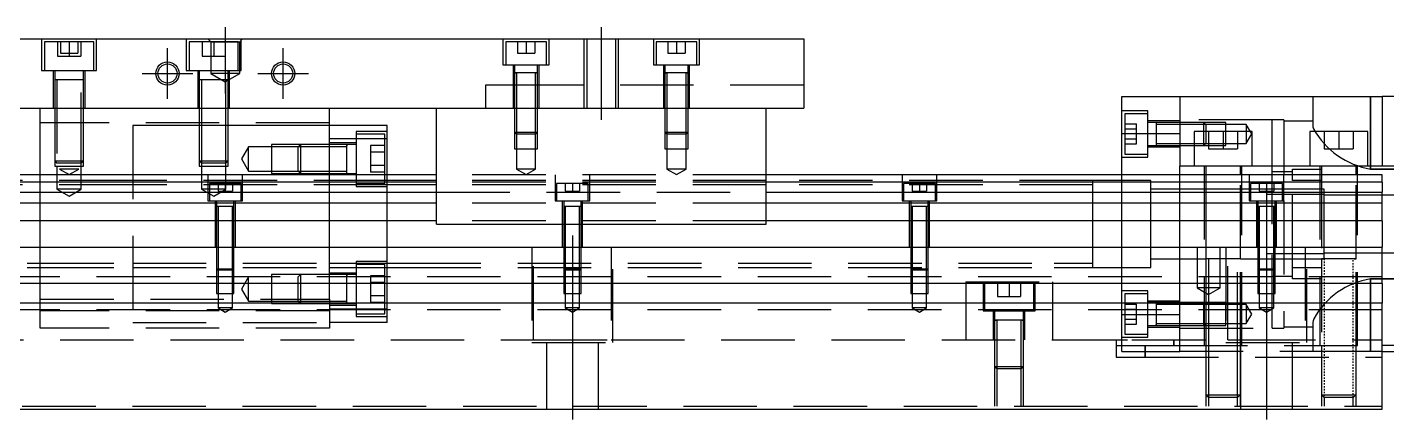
# Model space of a CAD drawing. Extents: x -14 to 609, y -280 to 102.
# Drawn here: x 165.7 to 400.8, y -235.3 to -167.3 of the extents above; entities that cross this region are included whole.
import ezdxf

# ---------------------------------------------------------------- set-up
doc = ezdxf.new("R2010")
doc.units = 0
for name, pattern in [('CENTER', [50.8, 31.75, -6.35, 6.35, -6.35]), ('DASHED', [19.05, 12.7, -6.35]), ('DOT', [0.5, 0.25, -0.25])]:
    doc.linetypes.add(name, pattern=pattern)
doc.layers.get('0').update_dxf_attribs({"linetype": 'CONTINUOUS'})
doc.layers.add('CENTER', color=1, linetype='CENTER')

msp = doc.modelspace()

# ---------------------------------------------------------------- linework, layer by layer
at = {"color": 7, "linetype": 'CONTINUOUS'}
for p, q in [((100, -169.26), (300, -169.26)), ((300, -169.26), (300, -181.26)), ((355, -179.26), (365, -179.26)), ((355, -185.607524), (355, -179.26)), ((365, -179.26), (365, -191.26)), ((365, -179.26), (400, -179.26)), ((410, -179.26), (400, -179.26)), ((100, -181.26), (300, -181.26)), ((168, -192.76), (168, -181.26)), ((218, -192.76), (218, -181.26)), ((236.5, -201.26), (236.5, -181.26)), ((293.5, -201.26), (293.5, -181.26)), ((228, -184.26), (218, -184.26)), ((228, -192.76), (228, -184.26)), ((355, -185.607524), (365, -185.607524)), ((355, -192.76), (355, -185.607524)), ((360.9, -183.703646), (360.9, -184.28866)), ((360.9, -185.563604), (360.9, -185.843698)), ((377.5, -185.26), (367.5, -185.26)), ((367.5, -185.26), (367.5, -191.26)), ((377.5, -191.26), (377.5, -185.26)), ((397.5, -185.26), (387.5, -185.26)), ((387.5, -185.26), (387.5, -191.26)), ((397.5, -191.26), (397.5, -185.26)), ((360.9, -187.118714), (360.9, -187.703656)), ((221, -192.510006), (221, -192.11)), ((365, -192.76), (365, -191.26)), ((410, -191.26), (365, -191.26)), ((236.5, -192.76), (163.5, -192.76)), ((236.5, -194.012272), (163.5, -194.012272)), ((400, -192.76), (293.5, -192.76)), ((400, -194.012272), (293.5, -194.012272)), ((400, -194.012272), (400, -192.76)), ((400, -194.012272), (400, -195.78668)), ((163.5, -195.78668), (236.5, -195.78668)), ((293.5, -195.78668), (400, -195.78668)), ((390, -196.135), (389.5, -196.135)), ((400, -197.683076), (400, -195.78668)), ((236.5, -197.683076), (163.5, -197.683076)), ((400, -197.683076), (293.5, -197.683076)), ((400, -200.737372), (400, -197.683076)), ((236.5, -200.737372), (163.5, -200.737372)), ((236.5, -201.26), (293.5, -201.26)), ((400, -200.737372), (293.5, -200.737372)), ((400, -200.737372), (400, -205.26)), ((0, -205.26), (400, -205.26)), ((400, -211.56), (400, -205.26)), ((400, -211.56), (0, -211.56)), ((400, -211.56), (400, -214.96)), ((400, -214.96), (0, -214.96)), ((221, -214.96), (221, -214.61)), ((221, -215.010006), (221, -214.96)), ((360.9, -214.816344), (360.9, -214.96)), ((360.9, -214.96), (360.9, -215.40136)), ((400, -233.26), (400, -214.96)), ((360.9, -216.676302), (360.9, -216.956396)), ((360.9, -218.231412), (360.9, -218.816354)), ((410, -222.26), (400, -222.26)), ((400, -223.26), (410, -223.26)), ((0, -233.26), (400, -233.26))]:
    msp.add_line(p, q, dxfattribs=at)
at = {"color": 3, "linetype": 'DASHED'}
for p, q in [((168.25, -169.26), (168.25, -174.76)), ((169.5, -169.76), (168.75, -169.76)), ((168.75, -169.76), (168.75, -174.76)), ((176.5, -169.76), (169.5, -169.76)), ((171, -169.76), (171, -172.26)), ((171.5, -169.76), (171.5, -171.76)), ((173, -169.76), (173, -171.76)), ((174.5, -169.76), (174.5, -171.76)), ((175, -169.76), (175, -172.26)), ((177.25, -169.76), (176.5, -169.76)), ((177.25, -174.76), (177.25, -169.76)), ((177.75, -174.76), (177.75, -169.26)), ((193.25, -169.26), (193.25, -174.76)), ((202.25, -169.76), (193.75, -169.76)), ((193.75, -169.76), (193.75, -174.76)), ((196, -169.76), (196, -172.26)), ((197.5, -169.76), (197, -169.26)), ((197.5, -169.76), (197.5, -175.26)), ((197.5, -169.76), (202.5, -169.76)), ((198, -169.76), (198, -172.26)), ((200, -169.76), (200, -172.26)), ((202.25, -174.76), (202.25, -169.76)), ((202.5, -169.76), (203, -169.26)), ((202.5, -175.26), (202.5, -169.76)), ((202.75, -174.76), (202.75, -169.26)), ((248, -169.26), (248, -173.76)), ((255.5, -169.76), (248.5, -169.76)), ((248.5, -169.76), (248.5, -173.76)), ((250.5, -169.76), (250.5, -171.76)), ((252, -169.76), (252, -171.76)), ((253.5, -169.76), (253.5, -171.76)), ((255.5, -173.76), (255.5, -169.76)), ((256, -173.76), (256, -169.26)), ((262.000006, -169.26), (262.000006, -181.26)), ((262.5, -169.26), (262.5, -181.26)), ((267.5, -181.26), (267.5, -169.26)), ((267.999994, -181.26), (267.999994, -169.26)), ((274, -169.26), (274, -173.76)), ((281.5, -169.76), (274.5, -169.76)), ((274.5, -169.76), (274.5, -173.76)), ((276.5, -169.76), (276.5, -171.76)), ((278, -169.76), (278, -171.76)), ((279.5, -169.76), (279.5, -171.76)), ((281.5, -173.76), (281.5, -169.76)), ((282, -173.76), (282, -169.26)), ((171, -172.26), (173, -172.26)), ((171.5, -171.76), (173, -171.76)), ((173, -171.76), (174.5, -171.76)), ((173, -171.76), (173, -172.26)), ((173, -172.26), (175, -172.26)), ((196, -172.26), (198, -172.26)), ((198, -172.26), (200, -172.26)), ((248, -173.76), (256, -173.76)), ((249.75, -173.76), (249.75, -181.26)), ((250, -173.76), (250, -175.16)), ((250.5, -171.76), (252, -171.76)), ((252, -171.76), (253.5, -171.76)), ((254, -175.16), (254, -173.76)), ((254.25, -181.26), (254.25, -173.76)), ((274, -173.76), (282, -173.76)), ((275.75, -173.76), (275.75, -181.26)), ((276, -173.76), (276, -175.16)), ((276.5, -171.76), (278, -171.76)), ((278, -171.76), (279.5, -171.76)), ((280, -175.16), (280, -173.76)), ((280.25, -181.26), (280.25, -173.76)), ((168.25, -174.76), (177.75, -174.76)), ((170.25, -174.76), (170.25, -181.26)), ((170.5, -174.76), (170.5, -176.36)), ((171, -175.155), (171, -175.16)), ((171, -175.16), (171, -175.165)), ((175.5, -176.36), (175.5, -174.76)), ((175.75, -181.26), (175.75, -174.76)), ((193.25, -174.76), (202.75, -174.76)), ((195.25, -174.76), (195.25, -181.26)), ((195.5, -174.76), (195.5, -176.36)), ((202.5, -175.26), (197.5, -175.26)), ((197.5, -175.26), (200, -176.703376)), ((200, -176.703376), (202.5, -175.26)), ((200.5, -176.36), (200.5, -174.76)), ((200.75, -181.26), (200.75, -174.76)), ((250, -175.155), (250, -175.16)), ((250, -175.16), (250.216462, -175.16)), ((250.216708, -175.16), (250, -175.16)), ((250, -175.16), (250, -181.26)), ((250, -175.16), (250, -175.165)), ((253.783332, -175.16), (250.216708, -175.16)), ((250.35, -175.16), (250.35, -181.26)), ((253.65, -181.26), (253.65, -175.16)), ((254, -175.16), (253.783332, -175.16)), ((253.783538, -175.16), (254, -175.16)), ((254, -175.16), (254, -175.155)), ((254, -181.26), (254, -175.16)), ((254, -175.165), (254, -175.16)), ((276, -175.155), (276, -175.16)), ((276, -175.16), (276.216462, -175.16)), ((276.216708, -175.16), (276, -175.16)), ((276, -175.16), (276, -181.26)), ((276, -175.16), (276, -175.165)), ((279.783332, -175.16), (276.216708, -175.16)), ((276.35, -175.16), (276.35, -181.26)), ((279.65, -181.26), (279.65, -175.16)), ((280, -175.16), (279.783332, -175.16)), ((279.783538, -175.16), (280, -175.16)), ((280, -175.16), (280, -175.155)), ((280, -181.26), (280, -175.16)), ((280, -175.165), (280, -175.16)), ((175.242552, -176.36), (170.5, -176.36)), ((170.5, -176.36), (170.5, -181.26)), ((170.9, -176.36), (170.9, -191.26)), ((175.1, -191.26), (175.1, -176.36)), ((175.5, -176.36), (175.242552, -176.36)), ((175.5, -176.36), (175.5, -176.355)), ((175.5, -181.26), (175.5, -176.36)), ((175.5, -176.365), (175.5, -176.36)), ((195.5, -176.355), (195.5, -176.36)), ((195.757468, -176.36), (195.5, -176.36)), ((195.5, -176.36), (195.5, -181.26)), ((195.5, -176.36), (195.5, -176.365)), ((200.242552, -176.36), (195.757468, -176.36)), ((195.9, -176.36), (195.9, -181.26)), ((200.1, -181.26), (200.1, -176.36)), ((200.5, -176.36), (200.242552, -176.36)), ((200.5, -176.36), (200.5, -176.355)), ((200.5, -181.26), (200.5, -176.36)), ((200.5, -176.365), (200.5, -176.36)), ((255, -177.26), (245, -177.26)), ((245, -177.26), (245, -181.26)), ((300, -177.26), (255, -177.26)), ((388, -179.26), (388, -184.228778)), ((398, -191.769874), (398, -179.26)), ((398, -179.26), (398, -191.26)), ((400, -179.26), (400, -191.26)), ((170.5, -181.26), (170.5, -190.36)), ((170.500006, -181.26), (170.500002, -190.36)), ((175.499998, -190.36), (175.499994, -181.26)), ((175.5, -190.36), (175.5, -181.26)), ((195.5, -181.26), (195.5, -190.36)), ((195.500006, -181.26), (195.500002, -190.36)), ((195.9, -181.26), (195.9, -190.76)), ((200.1, -190.76), (200.1, -181.26)), ((200.499998, -190.36), (200.499994, -181.26)), ((200.5, -190.36), (200.5, -181.26)), ((250, -181.26), (250, -185.41)), ((250.000006, -181.26), (250.000002, -185.41)), ((250.35, -181.26), (250.35, -185.76)), ((253.65, -185.76), (253.65, -181.26)), ((253.999998, -185.41), (253.999994, -181.26)), ((254, -185.41), (254, -181.26)), ((276, -181.26), (276, -185.41)), ((276.000006, -181.26), (276.000002, -185.41)), ((276.35, -181.26), (276.35, -185.76)), ((279.65, -185.76), (279.65, -181.26)), ((279.999998, -185.41), (279.999994, -181.26)), ((280, -185.41), (280, -181.26)), ((359.5, -181.70365), (355, -181.70365)), ((355.5, -182.20365), (355.5, -185.70365)), ((359.5, -182.20365), (355.5, -182.20365)), ((359.5, -189.70365), (359.5, -181.70365)), ((381, -183.26), (365, -183.26)), ((381, -191.26), (381, -183.26)), ((383, -183.26), (381, -183.26)), ((383, -183.26), (383, -192.76)), ((218, -183.76), (168, -183.76)), ((184, -184.26), (184, -218.26)), ((195.5, -184.26), (184, -184.26)), ((195.9, -184.26), (195.5, -184.26)), ((200.1, -184.26), (195.9, -184.26)), ((200.5, -184.26), (200.1, -184.26)), ((211.5, -184.26), (200.5, -184.26)), ((218, -184.26), (211.5, -184.26)), ((222.6, -185.26), (222.6, -194.76)), ((228, -185.26), (222.6, -185.26)), ((250, -185.41), (254, -185.41)), ((250, -185.41), (250.35, -185.76)), ((250.000002, -185.41), (250.000006, -188.26)), ((253.65, -185.76), (254, -185.41)), ((253.999994, -188.26), (253.999998, -185.41)), ((276, -185.41), (280, -185.41)), ((276, -185.41), (276.35, -185.76)), ((276.000002, -185.41), (276.000006, -188.26)), ((279.65, -185.76), (280, -185.41)), ((279.999994, -188.26), (279.999998, -185.41)), ((355.5, -183.9716), (357.5, -183.9716)), ((355.5, -184.837626), (357.5, -184.837626)), ((357.5, -184.837626), (357.5, -183.9716)), ((357.5, -186.569676), (357.5, -184.837626)), ((365, -183.45365), (359.5, -183.45365)), ((360.9, -183.70365), (359.5, -183.70365)), ((360.9, -183.70365), (360.895, -183.70365)), ((360.9, -183.70365), (360.9, -183.920318)), ((360.905, -183.70365), (360.9, -183.70365)), ((365, -183.70365), (360.9, -183.70365)), ((360.9, -183.920318), (360.9, -184.288664)), ((365, -184.05365), (360.9, -184.05365)), ((360.9, -184.288664), (360.9, -185.70365)), ((369.15, -183.70365), (365, -183.70365)), ((369.15, -183.703654), (365, -183.703656)), ((369.5, -184.05365), (365, -184.05365)), ((369.15, -185.26), (369.15, -183.70365)), ((369.5, -184.05365), (369.15, -183.70365)), ((373, -183.703656), (369.15, -183.703654)), ((369.15, -185.70365), (369.15, -185.26)), ((369.5, -184.05365), (369.5, -185.26)), ((373, -184.05365), (369.5, -184.05365)), ((369.5, -185.26), (369.5, -185.70365)), ((370, -185.26), (370, -188.26)), ((372.5, -185.26), (372.5, -188.26)), ((373, -185.26), (373, -183.703656)), ((376.5, -184.05365), (373, -184.05365)), ((373, -187.703646), (373, -185.26)), ((375, -185.26), (375, -188.26)), ((376.5, -184.05365), (376.5, -187.35365)), ((377.452628, -185.70365), (376.5, -184.05365)), ((388, -183.51), (383, -183.51)), ((388, -184.228778), (388.034792, -184.4957)), ((388.034792, -184.4957), (388.13642, -184.801226)), ((390, -185.26), (390, -188.26)), ((392.5, -185.26), (392.5, -188.26)), ((395, -185.26), (395, -188.26)), ((204, -187.91), (202.787564, -190.01)), ((204, -192.11), (204, -187.91)), ((208, -187.91), (204, -187.91)), ((208, -187.510006), (208, -192.509994)), ((211.5, -187.510006), (208, -187.510006)), ((212.6, -187.91), (208, -187.91)), ((212.999994, -187.510006), (211.5, -187.510006)), ((213, -187.51), (212.6, -187.91)), ((212.6, -192.11), (212.6, -187.91)), ((218, -187.91), (212.6, -187.91)), ((218, -187.510006), (212.999994, -187.510006)), ((213, -187.51), (213, -192.51)), ((218, -187.51), (213, -187.51)), ((225.000006, -186.563062), (218, -186.563062)), ((222.6, -187.26), (218, -187.26)), ((221.005, -187.51), (218, -187.51)), ((221, -187.91), (218, -187.91)), ((222.6, -187.51), (220.995, -187.51)), ((221, -187.51), (221, -187.767448)), ((221, -187.767468), (221, -187.51)), ((221, -187.51), (221, -187.767448)), ((221, -187.767468), (221, -187.51)), ((221, -189.859954), (221, -187.767468)), ((227.6, -185.76), (222.6, -185.76)), ((225.35, -185.76), (225.000006, -185.76)), ((228, -186.563062), (225.000006, -186.563062)), ((225.1, -187.700598), (225.1, -188.8553)), ((227.6, -187.700598), (225.1, -187.700598)), ((227.6, -194.26), (227.6, -185.76)), ((253.65, -185.76), (250.35, -185.76)), ((250.35, -185.76), (250.35, -188.26)), ((253.65, -188.26), (253.65, -185.76)), ((279.65, -185.76), (276.35, -185.76)), ((276.35, -185.76), (276.35, -188.26)), ((279.65, -188.26), (279.65, -185.76)), ((355.5, -185.70365), (355.5, -189.20365)), ((355.5, -186.569676), (357.5, -186.569676)), ((355.5, -187.435702), (357.5, -187.435702)), ((357.5, -187.435702), (357.5, -186.569676)), ((359.5, -187.70365), (360.9, -187.70365)), ((359.5, -187.95365), (365, -187.95365)), ((360.895, -187.70365), (360.9, -187.70365)), ((360.9, -185.70365), (360.9, -187.11871)), ((360.9, -187.11871), (360.9, -187.486942)), ((360.9, -187.35365), (365, -187.35365)), ((360.9, -187.486942), (360.9, -187.70365)), ((360.9, -187.70365), (360.905, -187.70365)), ((360.9, -187.70365), (365, -187.70365)), ((365, -187.35365), (367.5, -187.35365)), ((365, -187.703646), (367.5, -187.703646)), ((365, -187.70365), (367.5, -187.70365)), ((367.5, -187.35365), (369.5, -187.35365)), ((367.5, -187.703646), (369.15, -187.703648)), ((367.5, -187.70365), (369.15, -187.70365)), ((369.15, -187.70365), (369.15, -185.70365)), ((369.15, -187.70365), (369.5, -187.35365)), ((369.15, -187.703648), (373, -187.703646)), ((369.5, -185.70365), (369.5, -187.35365)), ((369.5, -187.35365), (373, -187.35365)), ((373, -187.35365), (376.5, -187.35365)), ((376.5, -187.35365), (377.452628, -185.70365)), ((170.5, -190.36), (175.5, -190.36)), ((170.5, -190.36), (170.9, -190.76)), ((170.500002, -190.36), (170.500006, -191.26)), ((175.1, -190.76), (175.5, -190.36)), ((175.499994, -191.26), (175.499998, -190.36)), ((195.5, -190.36), (200.5, -190.36)), ((195.5, -190.36), (195.9, -190.76)), ((195.500002, -190.36), (195.500006, -191.26)), ((200.1, -190.76), (200.5, -190.36)), ((200.499994, -191.26), (200.499998, -190.36)), ((202.787564, -190.01), (204, -192.11)), ((221, -192.252552), (221, -189.859954)), ((225.1, -188.8553), (225.1, -191.1647)), ((227.6, -188.8553), (225.1, -188.8553)), ((250.000006, -188.26), (253.999994, -188.26)), ((250.35, -188.26), (250.35, -191.76)), ((253.65, -191.76), (253.65, -188.26)), ((276.000006, -188.26), (279.999994, -188.26)), ((276.35, -188.26), (276.35, -191.76)), ((279.65, -191.76), (279.65, -188.26)), ((355, -189.70365), (359.5, -189.70365)), ((355.5, -189.20365), (359.5, -189.20365)), ((370, -188.26), (372.5, -188.26)), ((372.5, -188.26), (375, -188.26)), ((390, -188.26), (392.5, -188.26)), ((392.5, -188.26), (395, -188.26)), ((170.500006, -191.26), (175.499994, -191.26)), ((175.1, -190.76), (170.9, -190.76)), ((170.9, -191.26), (170.9, -195.26)), ((174.65, -191.76), (171.35, -191.76)), ((171.35, -191.76), (173, -192.712628)), ((173, -192.712628), (174.65, -191.76)), ((175.1, -195.26), (175.1, -191.26)), ((195.500006, -191.26), (200.499994, -191.26)), ((200.1, -190.76), (195.9, -190.76)), ((195.9, -190.76), (195.9, -191.26)), ((195.9, -191.26), (195.9, -195.26)), ((200.1, -191.26), (200.1, -190.76)), ((200.1, -195.26), (200.1, -191.26)), ((204, -192.11), (208, -192.11)), ((208, -192.11), (212.6, -192.11)), ((208, -192.509994), (213, -192.509994)), ((212.6, -192.11), (213, -192.51)), ((212.6, -192.11), (218, -192.11)), ((213, -192.509994), (218, -192.509994)), ((213, -192.51), (218, -192.509998)), ((218, -192.11), (221, -192.11)), ((218, -192.509998), (221.005, -192.51)), ((220.995, -192.51), (222.6, -192.51)), ((221, -192.51), (221, -192.252552)), ((227.6, -191.1647), (225.1, -191.1647)), ((225.1, -191.1647), (225.1, -192.319402)), ((227.6, -192.319402), (225.1, -192.319402)), ((253.65, -191.76), (250.35, -191.76)), ((250.35, -191.76), (252, -192.712628)), ((252, -192.712628), (253.65, -191.76)), ((279.65, -191.76), (276.35, -191.76)), ((276.35, -191.76), (278, -192.712628)), ((278, -192.712628), (279.65, -191.76)), ((369.25, -191.26), (369.25, -222.26)), ((369.5, -191.26), (369.5, -192.76)), ((375.5, -192.76), (375.5, -191.26)), ((375.75, -222.26), (375.75, -191.26)), ((381, -192.76), (381, -191.26)), ((384.5, -192.26), (381, -192.26)), ((384.5, -191.76), (389.5, -191.76)), ((384.5, -192.76), (384.5, -191.76)), ((389.25, -191.26), (389.25, -222.26)), ((389.5, -191.26), (389.5, -192.76)), ((395.5, -192.76), (395.5, -191.26)), ((395.75, -222.26), (395.75, -191.26)), ((398, -191.26), (398, -191.769874)), ((398, -191.769874), (423, -191.769874)), ((423, -191.769874), (398, -191.769874)), ((184, -193.76), (106.5, -193.76)), ((184, -194.51), (106.5, -194.51)), ((168, -197.26), (168, -192.76)), ((228, -193.76), (184, -193.76)), ((228, -194.51), (184, -194.51)), ((197, -192.76), (197, -197.26)), ((202.75, -194.26), (197.25, -194.26)), ((197.25, -194.26), (197.25, -197.26)), ((198.75, -194.26), (198.75, -195.56)), ((200, -194.26), (200, -195.56)), ((201.25, -194.26), (201.25, -195.56)), ((202.75, -197.26), (202.75, -194.26)), ((203, -197.26), (203, -192.76)), ((218, -201.26), (218, -192.76)), ((222.6, -194.26), (227.6, -194.26)), ((222.6, -194.76), (228, -194.76)), ((228, -197.26), (228, -192.76)), ((293.5, -193.76), (228, -193.76)), ((293.5, -194.51), (228, -194.51)), ((293.5, -192.76), (236.5, -192.76)), ((293.5, -194.012272), (236.5, -194.012272)), ((257, -192.76), (257, -197.26)), ((262.75, -194.26), (257.25, -194.26)), ((257.25, -194.26), (257.25, -197.26)), ((258.75, -194.26), (258.75, -195.56)), ((260, -194.26), (260, -195.56)), ((261.25, -194.26), (261.25, -195.56)), ((262.75, -197.26), (262.75, -194.26)), ((263, -197.26), (263, -192.76)), ((350, -193.76), (293.5, -193.76)), ((350, -194.51), (293.5, -194.51)), ((317, -192.76), (317, -197.26)), ((322.75, -194.26), (317.25, -194.26)), ((317.25, -194.26), (317.25, -197.26)), ((318.75, -194.26), (318.75, -195.56)), ((320, -194.26), (320, -195.56)), ((321.25, -194.26), (321.25, -195.56)), ((322.75, -197.26), (322.75, -194.26)), ((323, -197.26), (323, -192.76)), ((350, -193.76), (349.995, -193.76)), ((350, -193.760668), (350, -193.76)), ((355, -193.76), (350, -193.76)), ((350.005, -193.76), (350, -193.76)), ((350, -194.308872), (350, -193.760668)), ((350, -201.05995), (350, -194.308872)), ((355, -205.26), (355, -192.76)), ((360, -193.76), (355, -193.76)), ((360, -201.26), (360, -193.76)), ((365, -205.26), (365, -192.76)), ((369.5, -192.76), (369.5, -205.26)), ((375.5, -207.265), (375.5, -192.76)), ((377, -192.76), (377, -197.26)), ((382.75, -194.26), (377.25, -194.26)), ((377.25, -194.26), (377.25, -197.26)), ((378.75, -194.26), (378.75, -195.56)), ((380, -194.26), (380, -195.56)), ((381, -194.26), (381, -192.76)), ((381, -201.26), (381, -194.26)), ((381.25, -194.26), (381.25, -195.56)), ((382.75, -197.26), (382.75, -194.26)), ((383, -197.26), (383, -192.76)), ((384.5, -193.76), (384.5, -192.76)), ((384.5, -208.76), (384.5, -193.76)), ((389.5, -193.76), (384.5, -193.76)), ((389.5, -192.76), (389.5, -207.265)), ((395.5, -207.265), (395.5, -192.76)), ((168, -201.26), (168, -197.26)), ((175.1, -195.26), (170.9, -195.26)), ((170.9, -195.26), (173, -196.472436)), ((173, -196.472436), (175.1, -195.26)), ((200.1, -195.26), (195.9, -195.26)), ((195.9, -195.26), (198, -196.472436)), ((197, -197.26), (203, -197.26)), ((198, -196.472436), (200.1, -195.26)), ((198.25, -197.26), (198.25, -205.26)), ((198.5, -197.26), (198.5, -198.26)), ((198.75, -195.56), (200, -195.56)), ((200, -195.56), (201.25, -195.56)), ((201.5, -198.26), (201.5, -197.26)), ((201.75, -205.26), (201.75, -197.26)), ((228, -201.26), (228, -197.26)), ((236.5, -195.78668), (293.5, -195.78668)), ((257, -197.26), (263, -197.26)), ((258.25, -197.26), (258.25, -205.26)), ((258.5, -197.26), (258.5, -198.26)), ((258.75, -195.56), (260, -195.56)), ((260, -195.56), (261.25, -195.56)), ((261.5, -198.26), (261.5, -197.26)), ((261.75, -205.26), (261.75, -197.26)), ((317, -197.26), (323, -197.26)), ((318.25, -197.26), (318.25, -205.26)), ((318.5, -197.26), (318.5, -198.26)), ((318.75, -195.56), (320, -195.56)), ((320, -195.56), (321.25, -195.56)), ((321.5, -198.26), (321.5, -197.26)), ((321.75, -205.26), (321.75, -197.26)), ((365, -195.26), (360, -195.26)), ((369.5, -195.26), (365, -195.26)), ((375.5, -195.26), (369.5, -195.26)), ((377.25, -195.26), (375.5, -195.26)), ((377, -197.26), (383, -197.26)), ((380.005, -195.26), (377.25, -195.26)), ((378.25, -197.26), (378.25, -205.26)), ((378.5, -197.26), (378.5, -198.26)), ((378.75, -195.56), (380, -195.56)), ((381, -195.26), (379.995, -195.26)), ((380, -195.26), (380, -201.059946)), ((380, -195.934966), (380, -195.26)), ((380, -195.56), (381.25, -195.56)), ((381, -196.135), (380, -196.135)), ((382.75, -195.26), (381, -195.26)), ((382.75, -196.135), (381, -196.135)), ((381.5, -198.26), (381.5, -197.26)), ((381.75, -205.26), (381.75, -197.26)), ((384.5, -195.26), (382.75, -195.26)), ((384.5, -196.135), (382.75, -196.135)), ((383, -197.26), (383, -219.26)), ((389.5, -195.26), (384.5, -195.26)), ((389.5, -196.135), (384.5, -196.135)), ((390, -195.26), (389.5, -195.26)), ((390, -201.26), (390, -195.26)), ((395.5, -196.26), (390, -196.26)), ((400, -196.26), (395.5, -196.26)), ((405, -196.26), (400, -196.26)), ((199.998804, -198.26), (198.499994, -198.26)), ((201.500006, -198.26), (198.499994, -198.26)), ((198.5, -198.255), (198.5, -198.26)), ((198.624678, -198.26), (198.5, -198.26)), ((198.5, -198.26), (198.5, -198.265)), ((198.5, -198.26), (198.5, -205.26)), ((199.998804, -198.26), (198.624678, -198.26)), ((198.75, -198.26), (198.75, -205.26)), ((201.500006, -198.26), (199.998804, -198.26)), ((201.37533, -198.26), (199.998804, -198.26)), ((201.25, -205.26), (201.25, -198.26)), ((201.5, -198.26), (201.37533, -198.26)), ((201.5, -198.26), (201.5, -198.255)), ((201.5, -198.265), (201.5, -198.26)), ((201.5, -205.26), (201.5, -198.26)), ((293.5, -197.683076), (236.5, -197.683076)), ((259.998804, -198.26), (258.499994, -198.26)), ((261.500006, -198.26), (258.499994, -198.26)), ((258.5, -198.255), (258.5, -198.26)), ((258.624678, -198.26), (258.5, -198.26)), ((258.5, -198.26), (258.5, -198.265)), ((258.5, -198.26), (258.5, -205.26)), ((259.998804, -198.26), (258.624678, -198.26)), ((258.75, -198.26), (258.75, -205.26)), ((261.500006, -198.26), (259.998804, -198.26)), ((261.37533, -198.26), (259.998804, -198.26)), ((261.25, -205.26), (261.25, -198.26)), ((261.5, -198.26), (261.37533, -198.26)), ((261.5, -198.26), (261.5, -198.255)), ((261.5, -198.265), (261.5, -198.26)), ((261.5, -205.26), (261.5, -198.26)), ((319.998804, -198.26), (318.499994, -198.26)), ((321.500006, -198.26), (318.499994, -198.26)), ((318.5, -198.255), (318.5, -198.26)), ((318.624678, -198.26), (318.5, -198.26)), ((318.5, -198.26), (318.5, -198.265)), ((318.5, -198.26), (318.5, -205.26)), ((319.998804, -198.26), (318.624678, -198.26)), ((318.75, -198.26), (318.75, -205.26)), ((321.500006, -198.26), (319.998804, -198.26)), ((321.37533, -198.26), (319.998804, -198.26)), ((321.25, -205.26), (321.25, -198.26)), ((321.5, -198.26), (321.37533, -198.26)), ((321.5, -198.26), (321.5, -198.255)), ((321.5, -198.265), (321.5, -198.26)), ((321.5, -205.26), (321.5, -198.26)), ((378.5, -198.255), (378.5, -198.26)), ((378.624678, -198.26), (378.5, -198.26)), ((378.5, -198.26), (378.5, -205.26)), ((378.5, -198.26), (378.5, -198.265)), ((379.998804, -198.26), (378.624678, -198.26)), ((378.75, -198.26), (378.75, -205.26)), ((381.37533, -198.26), (379.998804, -198.26)), ((381.25, -205.26), (381.25, -198.26)), ((381.5, -198.26), (381.37533, -198.26)), ((381.5, -198.26), (381.5, -198.255)), ((381.5, -205.26), (381.5, -198.26)), ((381.5, -198.265), (381.5, -198.26)), ((168, -205.26), (168, -201.26)), ((218, -205.26), (218, -201.26)), ((228, -205.26), (228, -201.26)), ((293.5, -200.737372), (236.5, -200.737372)), ((350, -201.460038), (350, -201.05995)), ((350, -205.26023), (350, -201.460038)), ((360, -205.26), (360, -201.26)), ((380, -201.059946), (380, -207.26)), ((381, -219.26), (381, -201.26)), ((390, -207.26), (390, -201.26)), ((168, -211.56), (168, -205.26)), ((198.5, -205.26), (198.5, -209.01)), ((198.500006, -205.26), (198.500002, -209.01)), ((198.75, -205.26), (198.75, -209.26)), ((201.25, -209.26), (201.25, -205.26)), ((201.499998, -209.01), (201.499994, -205.26)), ((201.5, -209.01), (201.5, -205.26)), ((218, -211.56), (218, -205.26)), ((228, -211.56), (228, -205.26)), ((253, -205.26), (253, -221.76)), ((253.291796, -221.26), (253.291796, -205.26)), ((258.5, -205.26), (258.5, -209.01)), ((258.500006, -205.26), (258.500002, -209.01)), ((258.75, -205.26), (258.75, -209.26)), ((261.25, -209.26), (261.25, -205.26)), ((261.499998, -209.01), (261.499994, -205.26)), ((261.5, -209.01), (261.5, -205.26)), ((266.708204, -205.26), (266.708204, -221.26)), ((267, -221.76), (267, -205.26)), ((318.5, -205.26), (318.5, -209.01)), ((318.500006, -205.26), (318.500002, -209.01)), ((318.75, -205.26), (318.75, -209.26)), ((321.25, -209.26), (321.25, -205.26)), ((321.499998, -209.01), (321.499994, -205.26)), ((321.5, -209.01), (321.5, -205.26)), ((350, -208.211128), (350, -205.26023)), ((355, -211.56), (355, -205.26)), ((360, -208.76), (360, -205.26)), ((365, -211.56), (365, -205.26)), ((368, -205.26), (368, -212.26)), ((369.5, -205.26), (369.5, -207.26)), ((372, -212.26), (372, -205.26)), ((373, -205.26), (373, -221.76)), ((373.291796, -221.26), (373.291796, -205.26)), ((378.5, -205.26), (378.5, -209.01)), ((378.500006, -205.26), (378.500006, -209.010006)), ((378.75, -205.26), (378.75, -209.26)), ((380, -206.385), (390, -206.385)), ((381.25, -209.26), (381.25, -205.26)), ((381.499994, -209.010006), (381.499994, -205.26)), ((381.5, -209.01), (381.5, -205.26)), ((386.708204, -205.26), (386.708204, -221.26)), ((387, -221.76), (387, -205.26)), ((390, -206.26), (405, -206.26)), ((146.708204, -208.01), (168, -208.01)), ((146.708204, -208.76), (168, -208.76)), ((168, -208.01), (184, -208.01)), ((168, -208.76), (184, -208.76)), ((184, -208.01), (218, -208.01)), ((184, -208.759994), (218, -208.759994)), ((184, -208.76), (218, -208.76)), ((198.5, -209.01), (201.5, -209.01)), ((198.5, -209.01), (198.75, -209.26)), ((198.500002, -209.01), (198.500006, -211.56)), ((201.25, -209.26), (201.5, -209.01)), ((201.499994, -211.56), (201.499998, -209.01)), ((218, -208.01), (228, -208.01)), ((218, -208.759994), (222.6, -208.759994)), ((218, -208.76), (222.6, -208.76)), ((222.6, -207.76), (222.6, -217.26)), ((228, -207.76), (222.6, -207.76)), ((227.6, -208.26), (222.6, -208.26)), ((222.6, -208.759994), (227.6, -208.759994)), ((222.6, -208.76), (227.6, -208.76)), ((227.6, -211.56), (227.6, -208.26)), ((227.6, -208.759994), (228, -208.759994)), ((227.6, -208.76), (228, -208.76)), ((228, -208.01), (228.5, -208.01)), ((228, -208.76), (228.5, -208.76)), ((228.5, -208.01), (228.75, -208.01)), ((228.5, -208.76), (228.75, -208.76)), ((228.75, -208.01), (231.25, -208.01)), ((228.75, -208.76), (231.25, -208.76)), ((231.25, -208.01), (231.5, -208.01)), ((231.25, -208.76), (231.5, -208.76)), ((231.5, -208.01), (343.291796, -208.01)), ((231.5, -208.76), (343.291796, -208.76)), ((258.5, -209.01), (261.5, -209.01)), ((258.5, -209.01), (258.75, -209.26)), ((258.500002, -209.01), (258.500006, -211.56)), ((261.25, -209.26), (261.5, -209.01)), ((261.499994, -211.56), (261.499998, -209.01)), ((318.5, -209.01), (321.5, -209.01)), ((318.5, -209.01), (318.75, -209.26)), ((318.500002, -209.01), (318.500006, -211.56)), ((321.25, -209.26), (321.5, -209.01)), ((321.499994, -211.56), (321.499998, -209.01)), ((343.291796, -208.01), (350, -208.01)), ((343.291796, -208.76), (350, -208.76)), ((349.995, -208.76), (350, -208.76)), ((350, -208.76), (350, -208.211128)), ((350, -208.76), (355, -208.76)), ((350, -208.76), (350.005, -208.76)), ((355, -208.76), (356.708204, -208.76)), ((356.708204, -208.76), (360, -208.76)), ((360, -207.26), (365, -207.26)), ((365, -207.26), (369.39999, -207.26)), ((369.39999, -207.26), (369.5, -207.26)), ((369.5, -207.255), (369.5, -207.26)), ((369.849602, -207.26), (369.5, -207.26)), ((369.5, -207.26), (369.5, -211.56)), ((369.5, -207.26), (369.5, -207.265)), ((375.15035, -207.26), (369.849602, -207.26)), ((370, -207.26), (370, -211.56)), ((375, -222.26), (375, -207.26)), ((375.5, -207.26), (375.15035, -207.26)), ((375.5, -222.26), (375.5, -207.255)), ((375.500006, -207.26), (375.60001, -207.26)), ((375.60001, -207.26), (380.005, -207.26)), ((378.5, -209.01), (381.5, -209.01)), ((378.5, -209.01), (378.75, -209.26)), ((378.500006, -209.010006), (378.500006, -211.56)), ((379.995, -207.26), (389.39999, -207.26)), ((380.005, -207.26), (389.5, -207.26)), ((381.25, -209.26), (381.5, -209.01)), ((381.499994, -211.56), (381.499994, -209.010006)), ((384.5, -208.76), (389.5, -208.76)), ((384.5, -210.76), (384.5, -208.76)), ((389.39999, -207.26), (389.5, -207.26)), ((389.5, -207.255), (389.5, -222.26)), ((389.5, -207.26), (389.84965, -207.26)), ((389.849602, -207.26), (389.5, -207.26)), ((395.15035, -207.26), (389.849602, -207.26)), ((395.150204, -207.26), (395.5, -207.26)), ((395.5, -207.26), (395.15035, -207.26)), ((395.5, -222.26), (395.5, -207.255)), ((400, -210.41), (0, -210.41)), ((201.25, -209.26), (198.75, -209.26)), ((198.75, -209.26), (198.75, -213.26)), ((201.25, -213.26), (201.25, -209.26)), ((204, -210.41), (202.787564, -212.51)), ((204, -214.61), (204, -210.41)), ((208, -210.010006), (208, -215.009994)), ((213, -210.010006), (208, -210.010006)), ((213, -210.01), (212.6, -210.41)), ((212.6, -214.61), (212.6, -210.41)), ((213, -210.01), (213, -215.01)), ((218, -210.01), (213, -210.01)), ((218, -210.010006), (213, -210.010006)), ((222.6, -209.76), (218, -209.76)), ((221.005, -210.01), (218, -210.01)), ((222.6, -210.01), (220.995, -210.01)), ((221, -210.01), (221, -210.267448)), ((221, -210.267468), (221, -210.01)), ((221, -210.01), (221, -210.267448)), ((221, -210.267468), (221, -210.01)), ((221, -211.55994), (221, -210.267468)), ((225.1, -210.200598), (225.1, -211.3553)), ((227.6, -210.200598), (225.1, -210.200598)), ((227.6, -211.3553), (225.1, -211.3553)), ((225.1, -211.3553), (225.1, -213.6647)), ((261.25, -209.26), (258.75, -209.26)), ((258.75, -209.26), (258.75, -213.26)), ((261.25, -213.26), (261.25, -209.26)), ((321.25, -209.26), (318.75, -209.26)), ((318.75, -209.26), (318.75, -213.26)), ((321.25, -213.26), (321.25, -209.26)), ((328, -211.26), (343, -211.26)), ((328, -211.26), (328, -211.56)), ((331, -211.26), (331, -216.26)), ((331.25, -211.26), (331.25, -211.56)), ((333.5, -211.26), (333.5, -213.76)), ((335.5, -211.26), (335.5, -213.76)), ((337.5, -211.26), (337.5, -213.76)), ((339.75, -211.56), (339.75, -211.26)), ((340, -216.26), (340, -211.26)), ((343, -211.26), (343, -214.96)), ((381.25, -209.26), (378.75, -209.26)), ((378.75, -209.26), (378.75, -213.26)), ((381, -210.26), (384.5, -210.26)), ((381.25, -213.26), (381.25, -209.26)), ((389.5, -210.76), (384.5, -210.76)), ((423, -210.750126), (398, -210.750126)), ((398, -210.750126), (423, -210.750126)), ((398, -223.26), (398, -210.750126)), ((398, -210.750126), (398, -222.26)), ((168, -214.26), (168, -211.56)), ((198.500006, -211.56), (198.500006, -213.26)), ((198.500006, -213.26), (201.499994, -213.26)), ((198.75, -213.26), (198.75, -215.76)), ((201.25, -215.76), (201.25, -213.26)), ((201.499994, -213.26), (201.499994, -211.56)), ((202.787564, -212.51), (204, -214.61)), ((218, -214.26), (218, -211.56)), ((221, -212.359954), (221, -211.55994)), ((221, -214.752552), (221, -212.359954)), ((225.1, -213.6647), (225.1, -214.819402)), ((227.6, -213.6647), (225.1, -213.6647)), ((227.6, -214.96), (227.6, -211.56)), ((228, -214.96), (228, -211.56)), ((258.500006, -211.56), (258.500006, -213.26)), ((258.500006, -213.26), (261.499994, -213.26)), ((258.75, -213.26), (258.75, -215.76)), ((261.25, -215.76), (261.25, -213.26)), ((261.499994, -213.26), (261.499994, -211.56)), ((318.500006, -211.56), (318.500006, -213.26)), ((318.500006, -213.26), (321.499994, -213.26)), ((318.75, -213.26), (318.75, -215.76)), ((321.25, -215.76), (321.25, -213.26)), ((321.499994, -213.26), (321.499994, -211.56)), ((328, -211.56), (328, -214.96)), ((331.25, -211.56), (331.25, -214.96)), ((333.5, -213.76), (335.5, -213.76)), ((335.5, -213.76), (337.5, -213.76)), ((339.75, -214.96), (339.75, -211.56)), ((355, -214.96), (355, -211.56)), ((359.5, -212.81635), (355, -212.81635)), ((355.5, -213.31635), (355.5, -214.96)), ((356.708204, -213.31635), (355.5, -213.31635)), ((359.5, -213.31635), (356.708204, -213.31635)), ((359.5, -220.81635), (359.5, -212.81635)), ((365, -214.96), (365, -211.56)), ((372, -212.26), (368, -212.26)), ((368, -212.26), (370, -213.4147)), ((369.5, -211.56), (369.5, -214.96)), ((370, -211.56), (370, -214.96)), ((370, -213.4147), (372, -212.26)), ((378.500006, -211.56), (378.500006, -213.26)), ((378.500006, -213.26), (381.499994, -213.26)), ((378.75, -213.26), (378.75, -215.76)), ((381.25, -215.76), (381.25, -213.26)), ((381.499994, -213.26), (381.499994, -211.56)), ((400, -216.11), (0, -216.11)), ((168, -214.26), (218, -214.26)), ((168, -214.96), (168, -214.26)), ((168, -219.26), (168, -214.96)), ((201.25, -215.76), (198.75, -215.76)), ((198.75, -215.76), (200, -216.481688)), ((200, -216.481688), (201.25, -215.76)), ((204, -214.61), (208, -214.61)), ((208, -214.61), (212.6, -214.61)), ((208, -215.009994), (213, -215.009994)), ((212.6, -214.61), (218, -214.61)), ((212.6, -214.61), (213, -215.01)), ((213, -215.009994), (218, -215.009994)), ((213, -215.01), (218, -215.009998)), ((218, -214.26), (218, -214.96)), ((218, -214.61), (221, -214.61)), ((218, -214.96), (218, -219.26)), ((218, -215.009998), (221.005, -215.01)), ((218, -215.26), (222.6, -215.26)), ((228, -215.956938), (218, -215.956938)), ((220.995, -215.01), (222.6, -215.01)), ((221, -214.96059), (221, -214.752552)), ((221, -215.01), (221, -214.96059)), ((227.6, -214.819402), (225.1, -214.819402)), ((227.6, -216.76), (227.6, -214.96)), ((228, -215.956938), (228, -214.96)), ((228, -218.26), (228, -215.956938)), ((261.25, -215.76), (258.75, -215.76)), ((258.75, -215.76), (260, -216.481688)), ((260, -216.481688), (261.25, -215.76)), ((321.25, -215.76), (318.75, -215.76)), ((318.75, -215.76), (320, -216.481688)), ((320, -216.481688), (321.25, -215.76)), ((328, -214.96), (328, -221.26)), ((331.25, -214.96), (331.25, -216.26)), ((339.75, -216.26), (339.75, -214.96)), ((343, -214.96), (343, -221.26)), ((355, -216.912476), (355, -214.96)), ((355.5, -214.96), (355.5, -216.81635)), ((355.5, -215.084298), (357.5, -215.084298)), ((355.5, -215.950324), (357.5, -215.950324)), ((357.5, -215.950324), (357.5, -215.084298)), ((357.5, -217.682374), (357.5, -215.950324)), ((365, -214.56635), (359.5, -214.56635)), ((360.9, -214.81635), (359.5, -214.81635)), ((360.9, -214.81635), (360.895, -214.81635)), ((360.9, -214.81635), (360.9, -214.959586)), ((360.905, -214.81635), (360.9, -214.81635)), ((365, -214.81635), (360.9, -214.81635)), ((360.9, -214.959586), (360.9, -215.033016)), ((360.9, -215.033016), (360.9, -215.401362)), ((365, -215.16635), (360.9, -215.16635)), ((360.9, -215.401362), (360.9, -216.81635)), ((369.15, -214.81635), (365, -214.81635)), ((369.15, -214.816352), (365, -214.816354)), ((365, -222.26), (365, -214.96)), ((369.5, -215.16635), (365, -215.16635)), ((369.15, -214.96), (369.15, -214.81635)), ((369.29365, -214.96), (369.15, -214.81635)), ((369.5, -214.816354), (369.15, -214.816352)), ((369.15, -216.81635), (369.15, -214.96)), ((369.5, -215.16635), (369.29365, -214.96)), ((370, -214.816354), (369.5, -214.816354)), ((369.5, -214.96), (369.5, -222.26)), ((373, -215.16635), (369.5, -215.16635)), ((373, -214.816354), (370, -214.816354)), ((370, -214.96), (370, -222.26)), ((373, -218.816344), (373, -214.816354)), ((376.5, -215.16635), (373, -215.16635)), ((376.5, -215.16635), (376.5, -218.46635)), ((377.452628, -216.81635), (376.5, -215.16635)), ((381.25, -215.76), (378.75, -215.76)), ((378.75, -215.76), (380, -216.481688)), ((380, -216.481688), (381.25, -215.76)), ((218, -216.268332), (168, -216.268332)), ((184, -218.26), (218, -218.26)), ((228, -218.26), (218, -218.26)), ((222.6, -216.76), (227.6, -216.76)), ((222.6, -217.26), (228, -217.26)), ((331, -216.26), (340, -216.26)), ((332.75, -216.26), (332.75, -221.26)), ((333, -216.26), (333, -217.865)), ((333, -217.855), (333, -221.26)), ((333, -217.86), (333.257448, -217.86)), ((333.257468, -217.86), (333, -217.86)), ((337.742552, -217.86), (333.257468, -217.86)), ((333.4, -217.86), (333.4, -221.26)), ((337.6, -221.26), (337.6, -217.86)), ((338, -217.86), (337.742552, -217.86)), ((337.742602, -217.86), (338, -217.86)), ((338, -217.865), (338, -216.26)), ((338, -221.26), (338, -217.855)), ((338.25, -221.26), (338.25, -216.26)), ((355, -216.912476), (365, -216.912476)), ((355, -223.26), (355, -216.912476)), ((355.5, -216.81635), (355.5, -220.31635)), ((355.5, -217.682374), (357.5, -217.682374)), ((355.5, -218.5484), (357.5, -218.5484)), ((357.5, -218.5484), (357.5, -217.682374)), ((360.9, -216.81635), (360.9, -218.231408)), ((360.9, -218.231408), (360.9, -218.59964)), ((360.9, -218.46635), (365, -218.46635)), ((365, -218.46635), (369.5, -218.46635)), ((369.15, -218.81635), (369.15, -216.81635)), ((369.15, -218.81635), (369.5, -218.46635)), ((369.5, -218.46635), (373, -218.46635)), ((373, -218.46635), (376.5, -218.46635)), ((376.5, -218.46635), (377.452628, -216.81635)), ((388.045254, -217.98329), (388, -218.291222)), ((388, -218.291222), (388, -223.26)), ((388.176822, -217.625672), (388.045254, -217.98329)), ((218, -219.26), (168, -219.26)), ((355, -220.81635), (359.5, -220.81635)), ((355.5, -220.31635), (359.5, -220.31635)), ((359.5, -218.81635), (360.905, -218.81635)), ((359.5, -219.06635), (365, -219.06635)), ((360.895, -218.81635), (365, -218.816346)), ((360.9, -218.59964), (360.9, -218.81635)), ((360.9, -218.81635), (360.9, -218.599682)), ((365, -218.816344), (369.15, -218.816346)), ((365, -218.816346), (369.15, -218.81635)), ((365, -219.26), (381, -219.26)), ((365, -219.26), (381, -219.26)), ((369.15, -218.816346), (373, -218.816344)), ((381, -219.26), (383, -219.26)), ((383, -219.01), (388, -219.01)), ((0, -221.26), (343.291796, -221.26)), ((253, -221.76), (267, -221.76)), ((253.291796, -221.26), (266.708204, -221.26)), ((255.5, -221.76), (255.5, -233.26)), ((264.5, -233.26), (264.5, -221.76)), ((333, -221.26), (333, -225.86)), ((333.000006, -221.26), (333.000002, -225.86)), ((333.4, -221.26), (333.4, -226.26)), ((337.6, -226.26), (337.6, -221.26)), ((337.999998, -225.86), (337.999994, -221.26)), ((338, -225.86), (338, -221.26)), ((343.291796, -221.26), (356.708204, -221.26)), ((354, -221.26), (354, -222.26)), ((354, -222.26), (364, -222.26)), ((354, -222.26), (354, -224.26)), ((355, -223.26), (365, -223.26)), ((356.708204, -221.26), (400, -221.26)), ((359, -224.26), (359, -222.26)), ((359, -222.26), (359, -224.26)), ((364, -222.26), (364, -221.26)), ((364, -221.26), (364, -222.26)), ((364, -222.26), (400, -222.26)), ((365, -223.26), (365, -222.26)), ((395, -223.26), (365, -223.26)), ((369.5, -222.26), (369.5, -230.76)), ((369.500006, -222.26), (369.500002, -230.76)), ((370, -222.26), (370, -231.26)), ((373, -221.76), (387, -221.76)), ((373.291796, -221.26), (386.708204, -221.26)), ((375, -231.26), (375, -222.26)), ((375.499998, -230.76), (375.499994, -222.26)), ((375.5, -221.76), (375.5, -233.26)), ((375.5, -230.76), (375.5, -222.26)), ((384.5, -233.26), (384.5, -221.76)), ((389.5, -222.26), (389.5, -230.76)), ((389.500006, -222.26), (389.500002, -230.76)), ((395.5, -223.26), (395, -223.26)), ((395.499998, -230.76), (395.499994, -222.26)), ((395.5, -230.76), (395.5, -222.26)), ((400, -223.26), (395.5, -223.26)), ((398, -222.26), (398, -223.26)), ((354, -224.26), (359, -224.26)), ((359, -224.26), (400, -224.26)), ((333, -225.86), (338, -225.86)), ((333, -225.86), (333.4, -226.26)), ((333.000002, -225.86), (333.000006, -232.76)), ((337.6, -226.26), (333.4, -226.26)), ((333.4, -226.26), (333.4, -232.76)), ((337.6, -226.26), (338, -225.86)), ((337.6, -232.76), (337.6, -226.26)), ((337.999994, -232.76), (337.999998, -225.86)), ((369.5, -230.76), (375.5, -230.76)), ((369.5, -230.76), (370, -231.26)), ((369.500002, -230.76), (369.500006, -232.76)), ((375, -231.26), (370, -231.26)), ((370, -231.26), (370, -232.76)), ((375, -231.26), (375.5, -230.76)), ((375, -232.76), (375, -231.26)), ((375.499994, -232.76), (375.499998, -230.76)), ((389.5, -230.76), (395.5, -230.76)), ((389.5, -230.76), (390, -231.26)), ((389.500002, -230.76), (389.500006, -232.76)), ((395, -231.26), (390, -231.26)), ((390, -231.26), (390, -232.76)), ((395, -231.26), (395.5, -230.76)), ((395, -232.76), (395, -231.26)), ((395.499994, -232.76), (395.499998, -230.76)), ((12.499994, -232.76), (400, -232.76))]:
    msp.add_line(p, q, dxfattribs=at)
at = {"color": 3, "linetype": 'DOT'}
for p, q in [((390, -207.26), (390, -222.26)), ((395, -222.26), (395, -207.26)), ((390, -222.26), (390, -231.26)), ((395, -231.26), (395, -222.26))]:
    msp.add_line(p, q, dxfattribs=at)
at = {"color": 3, "linetype": 'CONTINUOUS'}
for centre in [(190, -175.26), (210, -175.26)]:
    msp.add_circle(centre, 2, dxfattribs=at)
at = {"color": 7, "linetype": 'CONTINUOUS'}
for centre in [(190, -175.26), (210, -175.26)]:
    msp.add_circle(centre, 1.65, dxfattribs=at)
at = {"color": 3, "linetype": 'DASHED'}
for centre, radius, start, end in [((400.333832, -178.001627), 13.964648, 209.13802648, 260.37933944), ((400.205811, -224.356617), 13.784128, 99.20837209, 150.77035528)]:
    msp.add_arc(centre, radius, start, end, dxfattribs=at)
at = {"layer": 'CENTER', "color": 1, "linetype": 'CENTER'}
for p, q in [((200, -167.26), (200, -178.703376)), ((265, -167.26), (265, -183.26)), ((190, -179.66), (190, -170.86)), ((210, -179.66), (210, -170.86)), ((185.6, -175.26), (194.4, -175.26)), ((205.6, -175.26), (214.4, -175.26)), ((260, -203.26), (260, -235.26)), ((380, -203.26), (380, -235.26))]:
    msp.add_line(p, q, dxfattribs=at)

doc.saveas('drawing.dxf')
